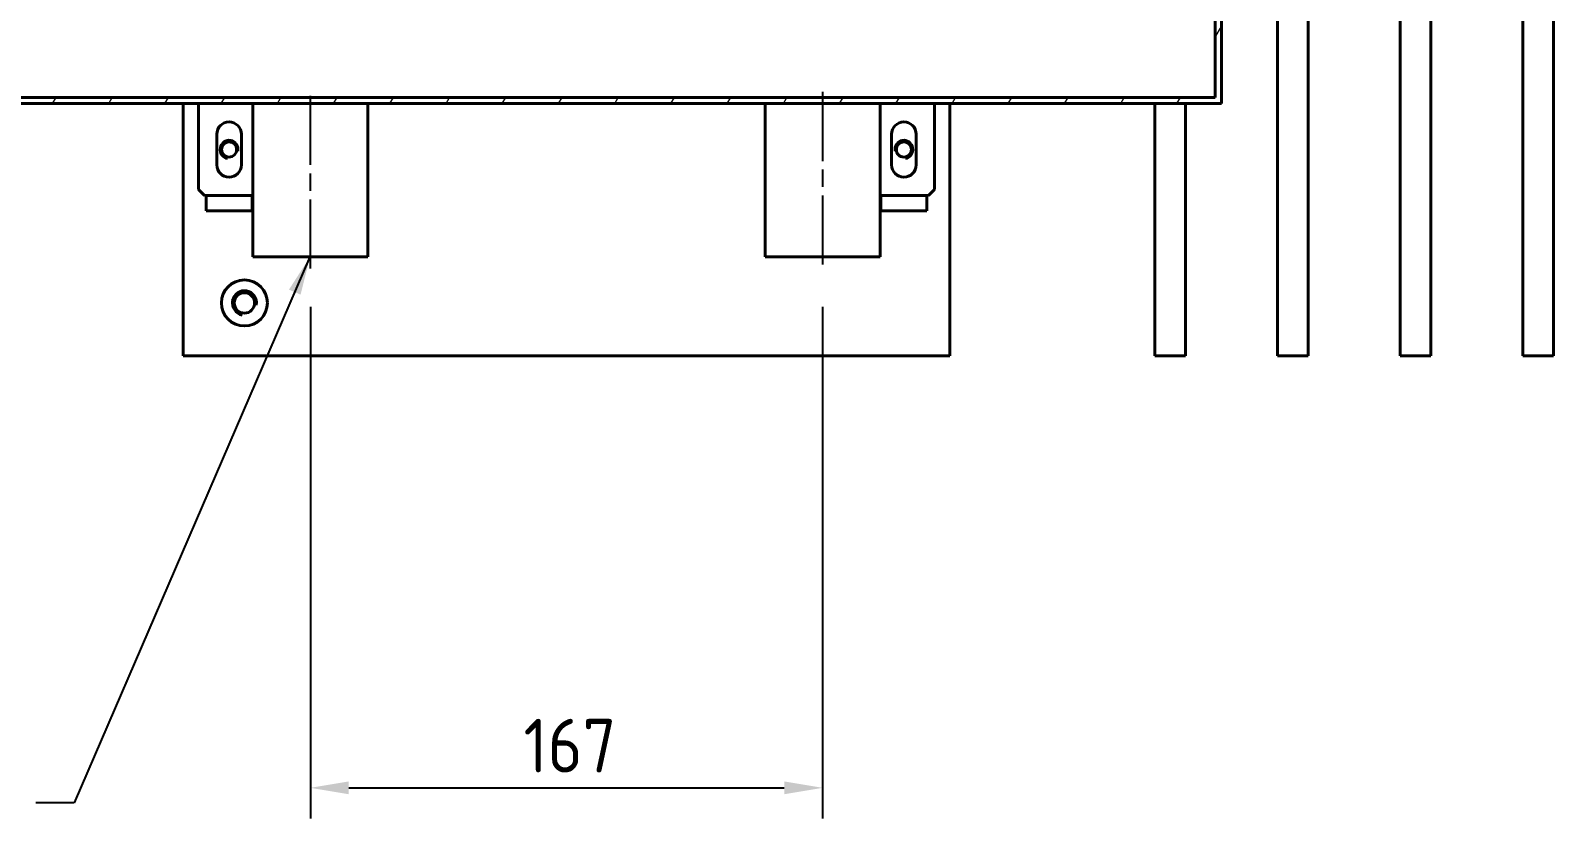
# Model space of a CAD drawing. Header units: millimetres. Extents: x 0 to 4205, y 0 to 2970.
# Drawn here: x 1724.1 to 2220.6, y 2035.4 to 2292.2 of the extents above; entities that cross this region are included whole.
import ezdxf

# ---------------------------------------------------------------- set-up
doc = ezdxf.new("R2010")
doc.units = ezdxf.units.MM
doc.header["$LTSCALE"] = 5
doc.linetypes.add('CHAIN', pattern=[0.3543, 0.2362, -0.0295, 0.0591, -0.0295])
for name, color, linetype, lineweight in [('가시적인 것(ISO)', 3, 'Continuous', 40), ('가시적인 좁은 것(ISO)', 3, 'Continuous', 35), ('기호(ISO)', 5, 'Continuous', 25), ('중심선(ISO)', 1, 'Continuous', 25), ('치수(ISO)', 2, 'Continuous', 25), ('해치(ISO)', 7, 'Continuous', 18)]:
    doc.layers.add(name, color=color, linetype=linetype, lineweight=lineweight)
doc.styles.add('치수 텍스트_PSTEK_POSCO', font='isocp.shx')
doc.dimstyles.new('치수_PSTEK_POSCO', dxfattribs={"dimscale": 5, "dimtxt": 3.5, "dimasz": 2.5, "dimexe": 2, "dimexo": 2.5, "dimgap": 1, "dimtad": 1, "dimrnd": 1e-08, "dimdsep": 46, "dimtxsty": '치수 텍스트_PSTEK_POSCO', "dimcen": 0.09, "dimdle": 10, "dimclrd": 7, "dimclre": 7, "dimclrt": 2, "dimadec": 1, "dimazin": 2, "dimtfac": 1, "dimtmove": 0, "dimatfit": 3, "dimfxl": 0, "dimtolj": 1, "dimlwd": -1, "dimlwe": -1, "dimarcsym": 0})
doc.dimstyles.new('치수_PSTEK_POSCO$7', dxfattribs={"dimscale": 5, "dimtxt": 3.5, "dimasz": 2.5, "dimexe": 2, "dimexo": 2.5, "dimgap": 1, "dimtad": 1, "dimrnd": 1e-08, "dimdsep": 46, "dimtxsty": '치수 텍스트_PSTEK_POSCO', "dimcen": 0.09, "dimdle": 10, "dimclrd": 7, "dimclre": 7, "dimclrt": 2, "dimadec": 1, "dimazin": 2, "dimtfac": 1, "dimtmove": 0, "dimatfit": 3, "dimfxl": 0, "dimtolj": 1, "dimlwd": -1, "dimlwe": -1, "dimarcsym": 0})

# ---------------------------------------------------------------- blocks, each defined once
blk = doc.blocks.new('*D42')
at = {"layer": 'Defpoints', "color": 0}
for p in [(1815.35, 2214.64), (1982.35, 2214.64), (1982.35, 2045.36)]:
    blk.add_point(p, dxfattribs=at)
at = {"layer": '치수(ISO)', "color": 7}
for p, q in [((1815.35, 2202.14), (1815.35, 2035.36)), ((1982.35, 2202.14), (1982.35, 2035.36)), ((1827.85, 2045.36), (1969.85, 2045.36))]:
    blk.add_line(p, q, dxfattribs=at)
for points in [[(1827.85, 2047.44), (1827.85, 2043.27), (1815.35, 2045.36)], [(1969.85, 2047.44), (1969.85, 2043.27), (1982.35, 2045.36)]]:
    blk.add_solid(points, dxfattribs=at)
at = {"layer": '치수(ISO)', "color": 2, "insert": (1884.85, 2059.11), "char_height": 17.5, "attachment_point": 4, "style": '치수 텍스트_PSTEK_POSCO'}
blk.add_mtext('\\A1;167', dxfattribs=at)

msp = doc.modelspace()

# ---------------------------------------------------------------- hatches: boundary and pattern name
at = {"layer": '해치(ISO)'}
h = msp.add_hatch(dxfattribs=at)
h.set_pattern_fill('ANSI31', color=256, scale=127, angle=14.99998, style=0)
h.set_pattern_definition([(60, (0, 0), (-13.74815, 7.937505), [])])
h.paths.add_polyline_path([(2112.348, 2653.391), (1685.348, 2653.391), (1685.348, 2268.391), (2112.348, 2268.391)])
h.paths.add_polyline_path([(1687.348, 2651.391), (2110.348, 2651.391), (2110.348, 2270.391), (1687.348, 2270.391)], flags=0)

# ---------------------------------------------------------------- linework, layer by layer
at = {"layer": '가시적인 것(ISO)'}
for p, q in [((2112.348, 2268.391), (2112.348, 2653.391)), ((2110.348, 2651.391), (2110.348, 2270.391)), ((2130.648, 2186.11), (2130.648, 2541.357)), ((2140.648, 2541.357), (2140.648, 2186.11)), ((2170.648, 2186.11), (2170.648, 2541.357)), ((2180.648, 2541.357), (2180.648, 2186.11)), ((2210.648, 2186.11), (2210.648, 2541.357)), ((2220.648, 2541.357), (2220.648, 2186.11)), ((2110.348, 2270.391), (1687.348, 2270.391)), ((1685.348, 2268.391), (2112.348, 2268.391)), ((1773.848, 2268.391), (1773.848, 2186.11)), ((1778.848, 2268.391), (1778.848, 2265.391)), ((1778.848, 2265.391), (1778.848, 2240.391)), ((1796.598, 2218.391), (1796.598, 2268.391)), ((1834.098, 2218.391), (1834.098, 2268.391)), ((1963.598, 2268.391), (1963.598, 2218.391)), ((2001.098, 2268.391), (2001.098, 2218.391)), ((2018.848, 2265.391), (2018.848, 2268.391)), ((2018.848, 2240.391), (2018.848, 2265.391)), ((2023.848, 2186.11), (2023.848, 2268.391)), ((2090.648, 2186.11), (2090.648, 2268.391)), ((2100.648, 2268.391), (2100.648, 2186.11)), ((1784.848, 2248.391), (1784.848, 2258.391)), ((1792.848, 2258.391), (1792.848, 2248.391)), ((2004.848, 2248.391), (2004.848, 2258.391)), ((2012.848, 2258.391), (2012.848, 2248.391)), ((1780.848, 2238.391), (1778.848, 2240.391)), ((2018.848, 2240.391), (2016.848, 2238.391)), ((1780.848, 2238.391), (1796.598, 2238.391)), ((1781.348, 2238.391), (1781.348, 2233.391)), ((1796.348, 2233.391), (1796.348, 2238.391)), ((2001.098, 2238.391), (2016.848, 2238.391)), ((2001.348, 2233.391), (2001.348, 2238.391)), ((2016.348, 2238.391), (2016.348, 2233.391)), ((1781.348, 2233.391), (1796.348, 2233.391)), ((2016.348, 2233.391), (2001.348, 2233.391)), ((1834.098, 2218.391), (1796.598, 2218.391)), ((1963.598, 2218.391), (2001.098, 2218.391)), ((1773.848, 2186.11), (1780.248, 2186.11)), ((2017.448, 2186.11), (1780.248, 2186.11)), ((2017.448, 2186.11), (2023.848, 2186.11)), ((2100.648, 2186.11), (2090.648, 2186.11)), ((2140.648, 2186.11), (2130.648, 2186.11)), ((2180.648, 2186.11), (2170.648, 2186.11)), ((2220.648, 2186.11), (2210.648, 2186.11))]:
    msp.add_line(p, q, dxfattribs=at)
for centre, radius in [((1788.848, 2253.391), 2.459), ((2008.848, 2253.391), 2.459), ((1793.848, 2203.391), 7.5), ((1793.848, 2203.391), 3.324)]:
    msp.add_circle(centre, radius, dxfattribs=at)
for centre, start, end in [((1788.848, 2258.391), 0, 180), ((2008.848, 2258.391), 0, 180), ((1788.848, 2248.391), 180, 0), ((2008.848, 2248.391), 180, 0)]:
    msp.add_arc(centre, 4, start, end, dxfattribs=at)
at = {"layer": '가시적인 좁은 것(ISO)'}
for centre, radius, start, end in [((1788.848, 2253.391), 3, 350, 260), ((2008.848, 2253.391), 3, 280, 190), ((1793.848, 2203.391), 4, 350, 260)]:
    msp.add_arc(centre, radius, start, end, dxfattribs=at)
at = {"layer": '중심선(ISO)', "linetype": 'CHAIN', "ltscale": 19.051651}
for p, q in [((1815.348, 2214.641), (1815.348, 2272.141)), ((1982.348, 2272.141), (1982.348, 2214.641))]:
    msp.add_line(p, q, dxfattribs=at)

# ---------------------------------------------------------------- dimensions: what is measured, and where the dimension line sits
at = {"layer": '치수(ISO)', "color": 7}
dim = msp.add_linear_dim(base=(1982.348, 2045.356), p1=(1815.348, 2214.641), p2=(1982.348, 2214.641), angle=180, dimstyle='치수_PSTEK_POSCO', override={"dimdec": 2, "dimtp": 0, "dimtm": 0, "dimtdec": 2, "dimtofl": 0, "dimatfit": 1}, dxfattribs=at)
dim.commit()
dim.dimension.update_dxf_attribs({"geometry": '*D42', "text_midpoint": (1898.848, 2045.356), "dimtype": 160})

# ---------------------------------------------------------------- leaders
at = {"layer": '기호(ISO)', "color": 7, "annotation_type": 0, "has_hookline": 1, "hookline_direction": 1, "text_width": 213.183}
msp.add_leader([(1815.227, 2218.391), (1738.311, 2040.42), (1725.811, 2040.42)], dimstyle='치수_PSTEK_POSCO$7', override={"dimtad": 0}, dxfattribs=at)

doc.saveas('drawing.dxf')
